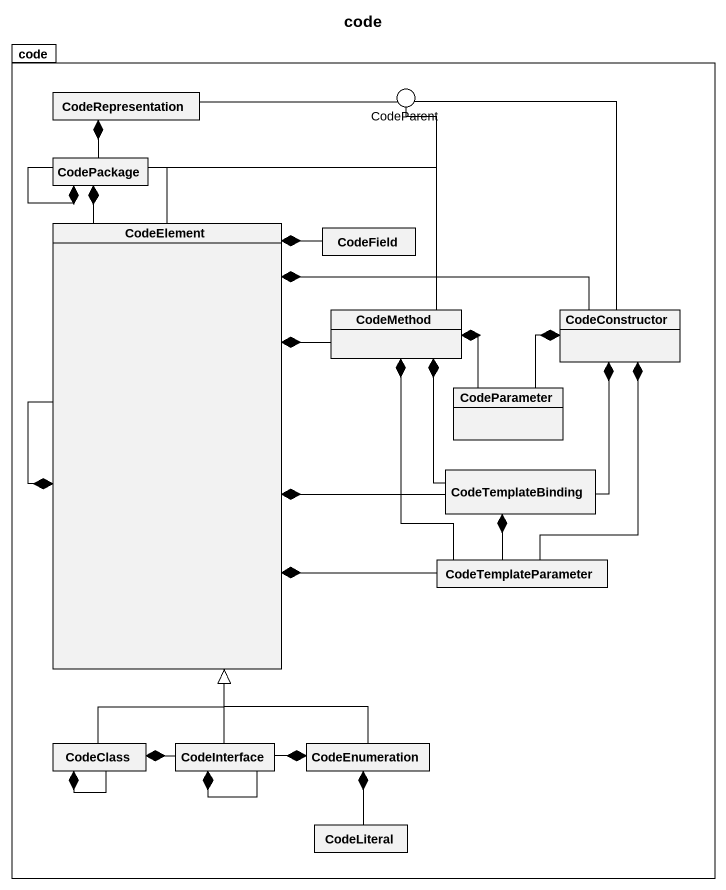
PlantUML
@startuml
title code
allowmixing
hide circle
hide empty members
package code {
  class CodeRepresentation
  class CodePackage
  class CodeElement
  class CodeField
  class CodeMethod
  class CodeConstructor
  class CodeParameter
  class CodeTemplateBinding
  class CodeTemplateParameter
  class CodeClass
  class CodeInterface
  class CodeEnumeration
  class CodeLiteral
}
() CodeParent
code -up- CodeParent
CodeRepresentation -right- CodeParent
CodeRepresentation *-- CodePackage
CodePackage -right- CodeParent
CodePackage *-- CodePackage
CodePackage *-- CodeElement
CodeElement -up- CodeParent
CodeElement *-- CodeElement
CodeElement *-up- CodeField
CodeElement *-right- CodeMethod
CodeElement *-right- CodeConstructor
CodeElement *-right- CodeTemplateBinding
CodeElement *-right- CodeTemplateParameter
CodeMethod -up- CodeParent
CodeMethod *-- CodeParameter
CodeMethod *-- CodeTemplateBinding
CodeMethod *-- CodeTemplateParameter
CodeConstructor -up- CodeParent
CodeConstructor *-- CodeParameter
CodeConstructor *-- CodeTemplateBinding
CodeConstructor *-- CodeTemplateParameter
CodeTemplateBinding *-- CodeTemplateParameter
CodeClass -up-|> CodeElement
CodeClass *-- CodeClass
CodeClass *-right- CodeInterface
CodeInterface -up-|> CodeElement
CodeInterface *-- CodeInterface
CodeEnumeration -up-|> CodeElement
CodeEnumeration *-left- CodeInterface
CodeEnumeration *-- CodeLiteral
@enduml
